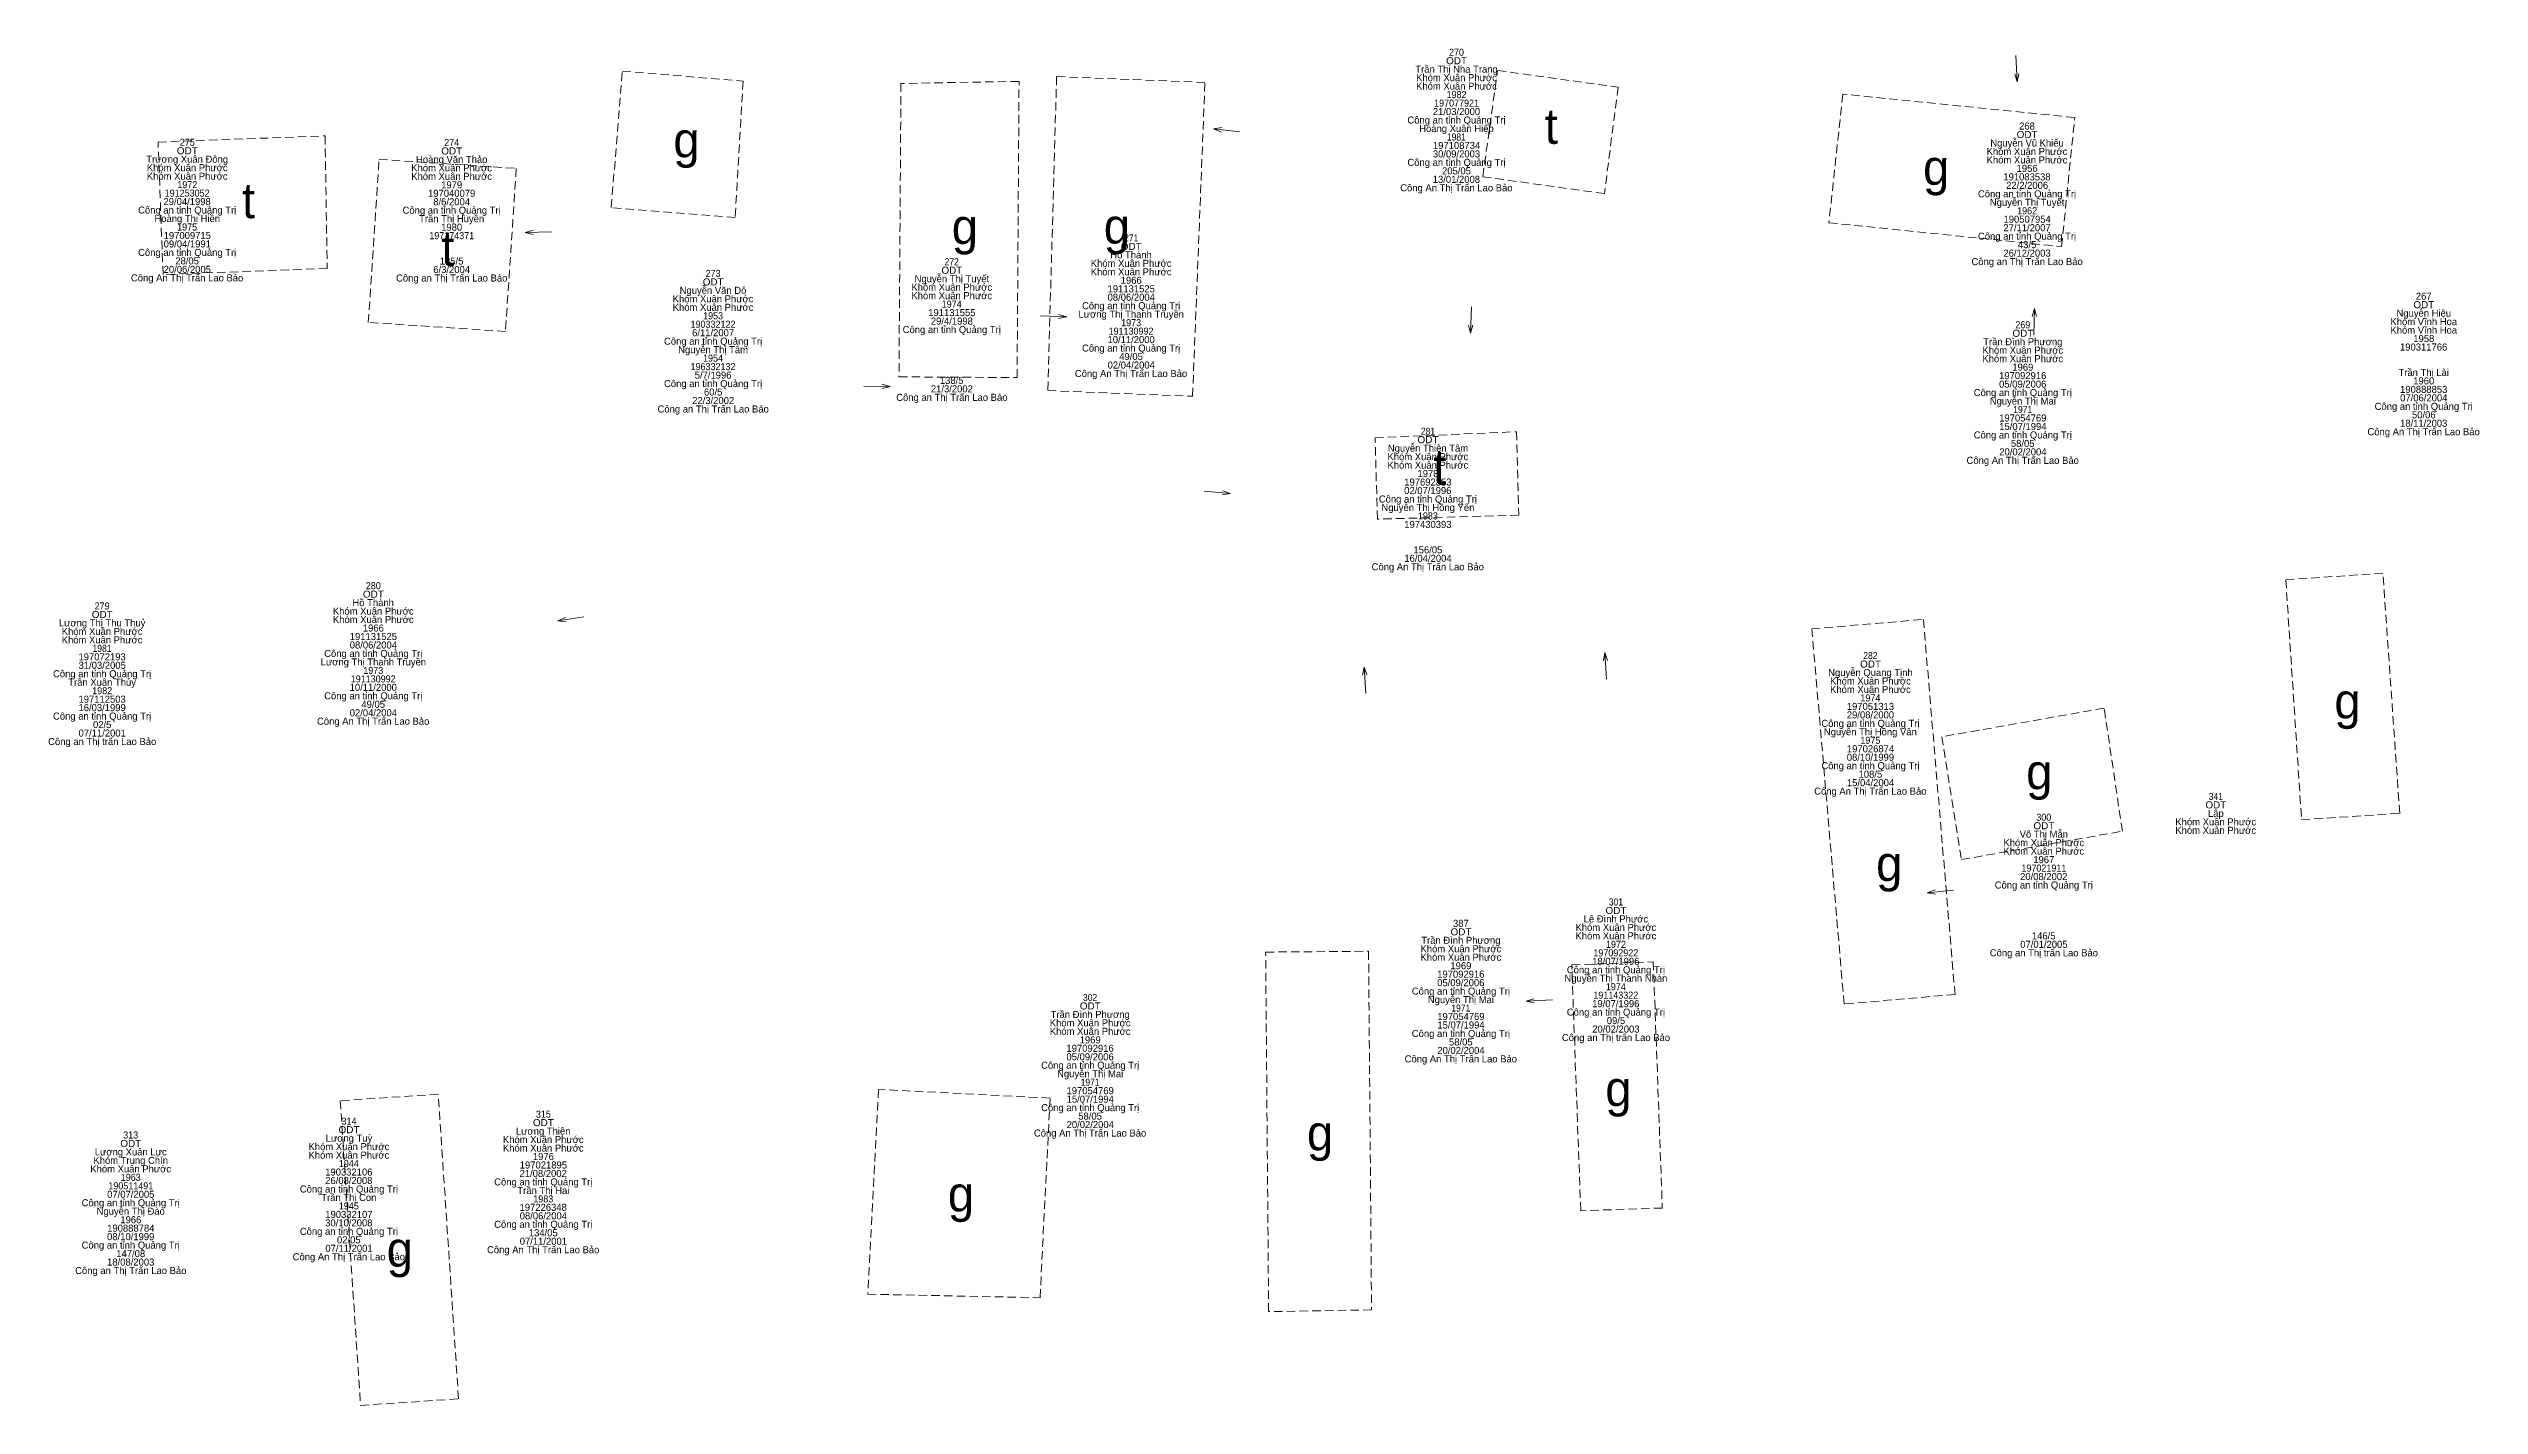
# Model space of a CAD drawing. Header units: metres. Extents: x 537497 to 538007, y 1836993 to 1837512.
# Drawn here: x 537619.7 to 537757.4, y 1837124.1 to 1837200.9 of the extents above; entities that cross this region are included whole.
import ezdxf
from ezdxf.enums import TextEntityAlignment as Align

# ---------------------------------------------------------------- set-up
doc = ezdxf.new("R2010")
doc.units = ezdxf.units.M
doc.header["$LTSCALE"] = 0.16
doc.linetypes.add('MEDIUM_DASHED', pattern=[4.5, 3, -1.5])
doc.layers.add('14', color=7, linetype='MEDIUM_DASHED', lineweight=13)
doc.layers.add('16', color=7, linetype='Continuous', lineweight=13)
doc.layers.add('15', color=7, linetype='Continuous')

msp = doc.modelspace()

# ---------------------------------------------------------------- linework, layer by layer
at = {"layer": '14'}
for points in [[(537652.17, 1837199.65), (537659.01, 1837199.09), (537658.56, 1837191.35), (537651.54, 1837191.92)], [(537685.17, 1837199.01), (537676.77, 1837199.34), (537676.27, 1837181.55), (537684.47, 1837181.23)], [(537701.75, 1837199.69), (537708.58, 1837198.74), (537707.8, 1837192.71), (537700.91, 1837193.67)], [(537674.64, 1837199.07), (537667.95, 1837198.95), (537667.84, 1837182.33), (537674.53, 1837182.29)], [(537721.3, 1837198.35), (537720.52, 1837191.06), (537733.7, 1837189.71), (537734.44, 1837197.02)], [(537625.87, 1837195.63), (537635.33, 1837195.98), (537635.45, 1837188.47), (537626.15, 1837188.13)], [(537637.78, 1837185.41), (537638.39, 1837194.65), (537646.16, 1837194.14), (537645.55, 1837184.9)], [(537694.81, 1837178.88), (537702.82, 1837179.22), (537702.95, 1837174.49), (537694.94, 1837174.27)], [(537746.4, 1837170.83), (537747.29, 1837157.24), (537752.85, 1837157.6), (537751.9, 1837171.21)], [(537725.87, 1837168.59), (537727.66, 1837147.34), (537721.38, 1837146.8), (537719.55, 1837168.05)], [(537726.92, 1837161.94), (537728.03, 1837154.98), (537737.14, 1837156.59), (537736.11, 1837163.56)], [(537694.44, 1837149.79), (537694.61, 1837129.47), (537688.78, 1837129.37), (537688.61, 1837149.74)], [(537710.57, 1837149.19), (537711.08, 1837135.24), (537706.46, 1837135.09), (537705.95, 1837149.02)], [(537637.34, 1837124.06), (537642.89, 1837124.43), (537641.74, 1837141.69), (537636.19, 1837141.32)], [(537666.68, 1837141.96), (537666.07, 1837130.36), (537675.83, 1837130.16), (537676.4, 1837141.47)]]:
    msp.add_lwpolyline(points, close=True, dxfattribs=at)
at = {"layer": '16'}
for p, q in [((537731.18, 1837199.04), (537731.04, 1837199.5)), ((537685.66, 1837196.38), (537686.13, 1837196.45)), ((537646.66, 1837190.5), (537647.12, 1837190.64)), ((537677.35, 1837185.73), (537676.88, 1837185.63)), ((537732.16, 1837186.2), (537732.27, 1837185.74)), ((537700.21, 1837184.8), (537700.11, 1837185.26)), ((537667.34, 1837181.79), (537666.88, 1837181.67)), ((537686.62, 1837175.72), (537686.15, 1837175.64)), ((537648.51, 1837168.5), (537648.94, 1837168.69)), ((537707.83, 1837166.71), (537707.98, 1837166.26)), ((537694.2, 1837165.89), (537694.35, 1837165.44)), ((537726.08, 1837153.1), (537726.53, 1837153.27)), ((537703.36, 1837146.96), (537703.81, 1837147.1))]:
    msp.add_line(p, q, dxfattribs=at)
for points in [[(537731.11, 1837200.54), (537731.18, 1837199.04), (537731.28, 1837199.5)], [(537687.15, 1837196.21), (537685.66, 1837196.38), (537686.1, 1837196.2)], [(537648.16, 1837190.54), (537646.66, 1837190.5), (537647.12, 1837190.39)], [(537675.85, 1837185.79), (537677.35, 1837185.73), (537676.9, 1837185.87)], [(537700.28, 1837186.3), (537700.21, 1837184.8), (537700.35, 1837185.25)], [(537732.12, 1837184.7), (537732.16, 1837186.2), (537732.03, 1837185.75)], [(537665.84, 1837181.81), (537667.34, 1837181.79), (537666.89, 1837181.92)], [(537685.13, 1837175.85), (537686.62, 1837175.72), (537686.18, 1837175.88)], [(537649.99, 1837168.73), (537648.51, 1837168.5), (537648.98, 1837168.45)], [(537707.92, 1837165.21), (537707.83, 1837166.71), (537707.74, 1837166.25)], [(537694.29, 1837164.39), (537694.2, 1837165.89), (537694.1, 1837165.43)], [(537727.58, 1837153.24), (537726.08, 1837153.1), (537726.55, 1837153.02)], [(537704.86, 1837147.04), (537703.36, 1837146.96), (537703.82, 1837146.86)]]:
    msp.add_lwpolyline(points, dxfattribs=at)

# ---------------------------------------------------------------- texts
at = {"layer": '15'}
for s, width, p in [('270', 0.95, (537699.42, 1837200.52)), ('ODT', 1.05, (537699.425, 1837200.04)), ('197077921', 0.95, (537699.425, 1837197.64)), ('1982', 0.95, (537699.425, 1837198.12)), ('ODT', 1.05, (537627.525, 1837194.94)), ('275', 0.95, (537627.525, 1837195.42)), ('ODT', 1.05, (537642.505, 1837194.93)), ('274', 0.95, (537642.505, 1837195.41)), ('1981', 0.9, (537699.415, 1837195.72)), ('ODT', 1.05, (537731.745, 1837195.86)), ('191253052', 0.95, (537627.515, 1837192.54)), ('1972', 0.95, (537627.525, 1837193.02)), ('1975', 0.95, (537627.515, 1837190.62)), ('1962', 0.95, (537731.745, 1837191.54)), ('197174371', 0.95, (537642.505, 1837190.13)), ('ODT', 1.05, (537680.995, 1837189.52)), ('271', 0.9, (537680.995, 1837190)), ('273', 0.95, (537657.31, 1837187.99)), ('ODT', 1.05, (537670.835, 1837188.17)), ('272', 0.9, (537670.825, 1837188.65)), ('ODT', 1.05, (537657.315, 1837187.51)), ('190332122', 0.95, (537657.305, 1837185.11)), ('1953', 0.95, (537657.31, 1837185.59)), ('1974', 0.95, (537670.825, 1837186.25)), ('1973', 0.95, (537680.99, 1837185.2)), ('269', 0.95, (537731.5, 1837185.08)), ('ODT', 1.05, (537754.215, 1837186.22)), ('191130992', 0.95, (537680.985, 1837184.72)), ('ODT', 1.05, (537731.505, 1837184.6)), ('196332132', 0.95, (537657.305, 1837182.71)), ('1954', 0.95, (537657.305, 1837183.19)), ('1971', 0.9, (537731.495, 1837180.28)), ('ODT', 1.05, (537697.805, 1837178.57)), ('281', 0.9, (537697.805, 1837179.05)), ('1983', 0.95, (537697.8, 1837174.25)), ('ODT', 1.05, (537638.065, 1837169.82)), ('280', 0.95, (537638.06, 1837170.3)), ('ODT', 1.05, (537622.705, 1837168.67)), ('279', 0.95, (537622.7, 1837169.15)), ('1981', 0.9, (537622.695, 1837166.75)), ('ODT', 1.05, (537722.875, 1837165.86)), ('282', 0.9, (537722.865, 1837166.34)), ('1982', 0.95, (537622.705, 1837164.35)), ('191130992', 0.95, (537638.055, 1837165.02)), ('1973', 0.95, (537638.06, 1837165.5)), ('1974', 0.95, (537722.865, 1837163.94)), ('1975', 0.95, (537722.865, 1837161.54)), ('ODT', 1.05, (537742.435, 1837157.88)), ('341', 0.9, (537742.435, 1837158.36)), ('ODT', 1.05, (537732.695, 1837156.7)), ('300', 0.95, (537732.69, 1837157.18)), ('197021911', 0.95, (537732.695, 1837154.3)), ('301', 0.9, (537708.455, 1837152.38)), ('ODT', 1.05, (537699.675, 1837150.69)), ('ODT', 1.05, (537708.455, 1837151.9)), ('197092922', 0.95, (537708.445, 1837149.5)), ('1972', 0.95, (537708.455, 1837149.98)), ('ODT', 1.05, (537678.675, 1837146.49)), ('302', 0.9, (537678.665, 1837146.97)), ('191143322', 0.95, (537708.445, 1837147.1)), ('1974', 0.95, (537708.445, 1837147.58)), ('1971', 0.9, (537699.665, 1837146.37)), ('1971', 0.9, (537678.665, 1837142.17)), ('314', 0.95, (537636.685, 1837139.96)), ('ODT', 1.05, (537647.695, 1837139.88)), ('315', 0.95, (537647.695, 1837140.36)), ('ODT', 1.05, (537624.325, 1837138.7)), ('313', 0.95, (537624.32, 1837139.18)), ('ODT', 1.05, (537636.685, 1837139.48)), ('1963', 0.95, (537624.32, 1837136.78)), ('1944', 0.95, (537636.675, 1837137.56)), ('190511491', 0.95, (537624.325, 1837136.3)), ('1983', 0.95, (537647.69, 1837135.56)), ('1945', 0.95, (537636.675, 1837135.16))]:
    msp.add_text(s, height=0.4, dxfattribs=dict(at, width=width)).set_placement(p, align=Align.CENTER)
for s, p in [('Trần Thị Nha Trang', (537699.425, 1837199.56)), ('Khóm Xuân Phước', (537699.42, 1837199.08)), ('Khóm Xuân Phước', (537699.42, 1837198.6)), ('Công an tỉnh Quảng Trị', (537699.42, 1837196.68)), ('Hoàng Xuân Hiệp', (537699.42, 1837196.2)), ('21/03/2000', (537699.42, 1837197.16)), ('268', (537731.735, 1837196.34)), ('30/09/2003', (537699.42, 1837194.76)), ('197108734', (537699.425, 1837195.24)), ('Khóm Xuân Phước', (537731.74, 1837194.9)), ('Nguyễn Vũ Khiếu', (537731.74, 1837195.38)), ('Trương Xuân Đông', (537627.52, 1837194.46)), ('Khóm Xuân Phước', (537627.52, 1837193.98)), ('Khóm Xuân Phước', (537627.52, 1837193.5)), ('Khóm Xuân Phước', (537642.5, 1837193.97)), ('Khóm Xuân Phước', (537642.5, 1837193.49)), ('Hoàng Văn Thảo', (537642.505, 1837194.45)), ('Công an tỉnh Quảng Trị', (537699.42, 1837194.28)), ('13/01/2008', (537699.415, 1837193.32)), ('205/05', (537699.42, 1837193.8)), ('Khóm Xuân Phước', (537731.74, 1837194.42)), ('191083538', (537731.735, 1837193.46)), ('1956', (537731.745, 1837193.94)), ('29/04/1998', (537627.515, 1837192.06)), ('197040079', (537642.5, 1837192.53)), ('8/6/2004', (537642.5, 1837192.05)), ('1979', (537642.5, 1837193.01)), ('Công An Thị Trấn Lao Bảo', (537699.415, 1837192.84)), ('Công an tỉnh Quảng Trị', (537731.74, 1837192.5)), ('Nguyễn Thị Tuyết', (537731.745, 1837192.02)), ('22/2/2006', (537731.745, 1837192.98)), ('Công an tỉnh Quảng Trị', (537627.52, 1837191.58)), ('Hoàng Thị Hiền', (537627.52, 1837191.1)), ('Công an tỉnh Quảng Trị', (537642.5, 1837191.57)), ('Trần Thị Huyền', (537642.5, 1837191.09)), ('1980', (537642.5, 1837190.61)), ('27/11/2007', (537731.74, 1837190.58)), ('190507954', (537731.745, 1837191.06)), ('Công an tỉnh Quảng Trị', (537627.52, 1837189.18)), ('09/04/1991', (537627.525, 1837189.66)), ('197009715', (537627.525, 1837190.14)), ('Công an tỉnh Quảng Trị', (537731.74, 1837190.1)), ('26/12/2003', (537731.74, 1837189.14)), ('43/5', (537731.745, 1837189.62)), ('Công An Thị Trấn Lao Bảo', (537627.515, 1837187.74)), ('20/06/2005', (537627.525, 1837188.22)), ('28/05', (537627.515, 1837188.7)), ('Công an Thị Trấn Lao Bảo', (537642.505, 1837187.73)), ('6/3/2004', (537642.5, 1837188.21)), ('185/5', (537642.495, 1837188.69)), ('Nguyễn Thị Tuyết', (537670.835, 1837187.69)), ('Khóm Xuân Phước', (537680.99, 1837188.56)), ('Khóm Xuân Phước', (537680.99, 1837188.08)), ('Hồ Thành', (537680.985, 1837189.04)), ('Công an Thị Trấn Lao Bảo', (537731.745, 1837188.66)), ('Khóm Xuân Phước', (537657.31, 1837186.55)), ('Nguyễn Văn Dỏ', (537657.305, 1837187.03)), ('Khóm Xuân Phước', (537670.83, 1837187.21)), ('Khóm Xuân Phước', (537670.83, 1837186.73)), ('08/06/2004', (537680.995, 1837186.64)), ('191131525', (537680.995, 1837187.12)), ('1966', (537680.995, 1837187.6)), ('267', (537754.21, 1837186.7)), ('Khóm Xuân Phước', (537657.31, 1837186.07)), ('191131555', (537670.835, 1837185.77)), ('29/4/1998', (537670.835, 1837185.29)), ('Lương Thị Thanh Truyền', (537680.995, 1837185.68)), ('Công an tỉnh Quảng Trị', (537680.99, 1837186.16)), ('Khóm Vĩnh Hoa', (537754.215, 1837185.26)), ('Nguyễn Hiệu', (537754.215, 1837185.74)), ('Công an tỉnh Quảng Trị', (537657.31, 1837184.15)), ('Nguyễn Thị Tâm', (537657.31, 1837183.67)), ('6/11/2007', (537657.31, 1837184.63)), ('Công an tỉnh Quảng Trị', (537670.83, 1837184.81)), ('Công an tỉnh Quảng Trị', (537680.99, 1837183.76)), ('10/11/2000', (537680.99, 1837184.24)), ('Khóm Xuân Phước', (537731.5, 1837183.64)), ('Trần Đình Phương', (537731.5, 1837184.12)), ('Khóm Vĩnh Hoa', (537754.215, 1837184.78)), ('190311766', (537754.205, 1837183.82)), ('1958', (537754.215, 1837184.3)), ('5/7/1996', (537657.31, 1837182.23)), ('Công An Thị Trấn Lao Bảo', (537680.985, 1837182.32)), ('02/04/2004', (537680.995, 1837182.8)), ('49/05', (537680.985, 1837183.28)), ('Khóm Xuân Phước', (537731.5, 1837183.16)), ('1969', (537731.5, 1837182.68)), ('Trần Thị Lài', (537754.21, 1837182.38)), ('Công an tỉnh Quảng Trị', (537657.31, 1837181.75)), ('60/5', (537657.315, 1837181.27)), ('Công an Thị Trấn Lao Bảo', (537670.835, 1837180.97)), ('21/3/2002', (537670.835, 1837181.45)), ('138/5', (537670.825, 1837181.93)), ('Công an tỉnh Quảng Trị', (537731.5, 1837181.24)), ('Nguyễn Thị Mai', (537731.5, 1837180.76)), ('05/09/2006', (537731.495, 1837181.72)), ('197092916', (537731.495, 1837182.2)), ('07/06/2004', (537754.215, 1837180.94)), ('190888853', (537754.21, 1837181.42)), ('1960', (537754.21, 1837181.9)), ('Công an Thị Trấn Lao Bảo', (537657.315, 1837180.31)), ('22/3/2002', (537657.315, 1837180.79)), ('197054769', (537731.5, 1837179.8)), ('Công an tỉnh Quảng Trị', (537754.21, 1837180.46)), ('18/11/2003', (537754.21, 1837179.5)), ('50/06', (537754.215, 1837179.98)), ('Nguyễn Thiện Tâm', (537697.805, 1837178.09)), ('Công an tỉnh Quảng Trị', (537731.5, 1837178.84)), ('15/07/1994', (537731.505, 1837179.32)), ('58/05', (537731.495, 1837178.36)), ('Công An Thị Trấn Lao Bảo', (537754.205, 1837179.02)), ('Khóm Xuân Phước', (537697.8, 1837177.61)), ('Khóm Xuân Phước', (537697.8, 1837177.13)), ('Công An Thị Trấn Lao Bảo', (537731.495, 1837177.4)), ('20/02/2004', (537731.505, 1837177.88)), ('02/07/1996', (537697.795, 1837175.69)), ('197692853', (537697.8, 1837176.17)), ('1978', (537697.805, 1837176.65)), ('Công an tỉnh Quảng Trị', (537697.8, 1837175.21)), ('Nguyễn Thị Hồng Yến', (537697.8, 1837174.73)), ('197430393', (537697.8, 1837173.77)), ('Công An Thị Trấn Lao Bảo', (537697.795, 1837171.37)), ('16/04/2004', (537697.805, 1837171.85)), ('156/05', (537697.8, 1837172.33)), ('Khóm Xuân Phước', (537638.06, 1837168.86)), ('Hồ Thành', (537638.055, 1837169.34)), ('Lương Thị Thu Thuỷ', (537622.7, 1837168.19)), ('Khóm Xuân Phước', (537622.7, 1837167.71)), ('Khóm Xuân Phước', (537622.7, 1837167.23)), ('Khóm Xuân Phước', (537638.06, 1837168.38)), ('191131525', (537638.065, 1837167.42)), ('1966', (537638.065, 1837167.9)), ('31/03/2005', (537622.705, 1837165.79)), ('197072193', (537622.7, 1837166.27)), ('Lương Thị Thanh Truyền', (537638.065, 1837165.98)), ('Công an tỉnh Quảng Trị', (537638.06, 1837166.46)), ('08/06/2004', (537638.065, 1837166.94)), ('Công an tỉnh Quảng Trị', (537622.7, 1837165.31)), ('Trần Xuân Thủy', (537622.7, 1837164.83)), ('10/11/2000', (537638.06, 1837164.54)), ('Nguyễn Quang Tịnh', (537722.87, 1837165.38)), ('Khóm Xuân Phước', (537722.87, 1837164.9)), ('Khóm Xuân Phước', (537722.87, 1837164.42)), ('Công an tỉnh Quảng Trị', (537622.7, 1837162.91)), ('197112503', (537622.7, 1837163.87)), ('16/03/1999', (537622.7, 1837163.39)), ('Công an tỉnh Quảng Trị', (537638.06, 1837164.06)), ('02/04/2004', (537638.065, 1837163.1)), ('49/05', (537638.055, 1837163.58)), ('29/08/2000', (537722.87, 1837162.98)), ('197051313', (537722.87, 1837163.46)), ('07/11/2001', (537622.705, 1837161.95)), ('02/5', (537622.705, 1837162.43)), ('Công An Thị Trấn Lao Bảo', (537638.055, 1837162.62)), ('Công an tỉnh Quảng Trị', (537722.87, 1837162.5)), ('Nguyễn Thị Hồng Vân', (537722.865, 1837162.02)), ('Công an Thị trấn Lao Bảo', (537622.705, 1837161.47)), ('08/10/1999', (537722.87, 1837160.58)), ('197026874', (537722.875, 1837161.06)), ('Công an tỉnh Quảng Trị', (537722.87, 1837160.1)), ('15/04/2004', (537722.875, 1837159.14)), ('108/5', (537722.865, 1837159.62)), ('Công An Thị Trấn Lao Bảo', (537722.865, 1837158.66)), ('Võ Thị Mẫn', (537732.69, 1837156.22)), ('Khóm Xuân Phước', (537742.43, 1837156.92)), ('Khóm Xuân Phước', (537742.43, 1837156.44)), ('Lập', (537742.435, 1837157.4)), ('Khóm Xuân Phước', (537732.69, 1837155.74)), ('Khóm Xuân Phước', (537732.69, 1837155.26)), ('1967', (537732.69, 1837154.78)), ('Công an tỉnh Quảng Trị', (537732.69, 1837153.34)), ('20/08/2002', (537732.685, 1837153.82)), ('387', (537699.67, 1837151.17)), ('Khóm Xuân Phước', (537708.45, 1837150.94)), ('Lê Đình Phước', (537708.45, 1837151.42)), ('Khóm Xuân Phước', (537699.67, 1837149.73)), ('Khóm Xuân Phước', (537699.67, 1837149.25)), ('Trần Đình Phương', (537699.67, 1837150.21)), ('Khóm Xuân Phước', (537708.45, 1837150.46)), ('Công an Thị trấn Lao Bảo', (537732.695, 1837149.5)), ('07/01/2005', (537732.695, 1837149.98)), ('146/5', (537732.685, 1837150.46)), ('05/09/2006', (537699.665, 1837147.81)), ('197092916', (537699.665, 1837148.29)), ('1969', (537699.67, 1837148.77)), ('Nguyễn Thị Thanh Nhàn', (537708.45, 1837148.06)), ('Công an tỉnh Quảng Trị', (537708.45, 1837148.54)), ('18/07/1996', (537708.445, 1837149.02)), ('Công an tỉnh Quảng Trị', (537699.67, 1837147.33)), ('Nguyễn Thị Mai', (537699.67, 1837146.85)), ('19/07/1996', (537708.445, 1837146.62)), ('Khóm Xuân Phước', (537678.67, 1837145.53)), ('Khóm Xuân Phước', (537678.67, 1837145.05)), ('Trần Đình Phương', (537678.67, 1837146.01)), ('197054769', (537699.67, 1837145.89)), ('15/07/1994', (537699.675, 1837145.41)), ('Công an tỉnh Quảng Trị', (537708.45, 1837146.14)), ('20/02/2003', (537708.45, 1837145.18)), ('09/5', (537708.455, 1837145.66)), ('197092916', (537678.665, 1837144.09)), ('1969', (537678.67, 1837144.57)), ('Công an tỉnh Quảng Trị', (537699.67, 1837144.93)), ('20/02/2004', (537699.675, 1837143.97)), ('58/05', (537699.665, 1837144.45)), ('Công an Thị trấn Lao Bảo', (537708.455, 1837144.7)), ('Công an tỉnh Quảng Trị', (537678.67, 1837143.13)), ('Nguyễn Thị Mai', (537678.67, 1837142.65)), ('05/09/2006', (537678.665, 1837143.61)), ('Công An Thị Trấn Lao Bảo', (537699.665, 1837143.49)), ('197054769', (537678.67, 1837141.69)), ('15/07/1994', (537678.675, 1837141.21)), ('Công an tỉnh Quảng Trị', (537678.67, 1837140.73)), ('20/02/2004', (537678.675, 1837139.77)), ('58/05', (537678.665, 1837140.25)), ('Lương Xuân Lực', (537624.32, 1837138.22)), ('Khóm Xuân Phước', (537636.68, 1837138.52)), ('Lương Tuỳ', (537636.685, 1837139)), ('Khóm Xuân Phước', (537647.69, 1837138.92)), ('Khóm Xuân Phước', (537647.69, 1837138.44)), ('Lương Thiện', (537647.685, 1837139.4)), ('Công An Thị Trấn Lao Bảo', (537678.665, 1837139.29)), ('Khóm Xuân Phước', (537624.32, 1837137.26)), ('Khóm Trung Chín', (537624.32, 1837137.74)), ('Khóm Xuân Phước', (537636.68, 1837138.04)), ('190332106', (537636.675, 1837137.08)), ('21/08/2002', (537647.685, 1837137)), ('197021895', (537647.695, 1837137.48)), ('1976', (537647.695, 1837137.96)), ('07/07/2005', (537624.325, 1837135.82)), ('Công an tỉnh Quảng Trị', (537636.68, 1837136.12)), ('Trần Thị Con', (537636.675, 1837135.64)), ('26/08/2008', (537636.675, 1837136.6)), ('Công an tỉnh Quảng Trị', (537647.69, 1837136.52)), ('Trần Thị Hai', (537647.695, 1837136.04)), ('Công an tỉnh Quảng Trị', (537624.32, 1837135.34)), ('Nguyễn Thị Đào', (537624.32, 1837134.86)), ('1966', (537624.325, 1837134.38)), ('30/10/2008', (537636.675, 1837134.2)), ('190332107', (537636.68, 1837134.68)), ('Công an tỉnh Quảng Trị', (537647.69, 1837134.12)), ('08/06/2004', (537647.695, 1837134.6)), ('197226348', (537647.685, 1837135.08)), ('Công an tỉnh Quảng Trị', (537624.32, 1837132.94)), ('08/10/1999', (537624.32, 1837133.42)), ('190888784', (537624.325, 1837133.9)), ('Công an tỉnh Quảng Trị', (537636.68, 1837133.72)), ('07/11/2001', (537636.685, 1837132.76)), ('02/05', (537636.675, 1837133.24)), ('Công An Thị Trấn Lao Bảo', (537647.685, 1837132.68)), ('07/11/2001', (537647.695, 1837133.16)), ('134/05', (537647.69, 1837133.64)), ('Công an Thị Trấn Lao Bảo', (537624.325, 1837131.5)), ('18/08/2003', (537624.32, 1837131.98)), ('147/08', (537624.32, 1837132.46)), ('Công An Thị Trấn Lao Bảo', (537636.675, 1837132.28))]:
    msp.add_text(s, height=0.4, dxfattribs=at).set_placement(p, align=Align.CENTER)
at = {"layer": '16'}
for s, p in [('t', (537704.42, 1837195.53)), ('g', (537655.06, 1837194.76)), ('g', (537725.85, 1837193.2)), ('t', (537630.62, 1837191.32)), ('g', (537670.83, 1837189.85)), ('g', (537679.44, 1837189.87)), ('t', (537641.91, 1837188.62)), ('t', (537698.1, 1837176.22)), ('g', (537749.15, 1837162.97)), ('g', (537731.69, 1837158.96)), ('g', (537723.19, 1837153.76)), ('g', (537707.85, 1837141.01)), ('g', (537690.95, 1837138.5)), ('g', (537670.61, 1837135.04)), ('g', (537638.82, 1837131.91))]:
    msp.add_text(s, height=2, dxfattribs=at).set_placement(p)

doc.saveas('drawing.dxf')
